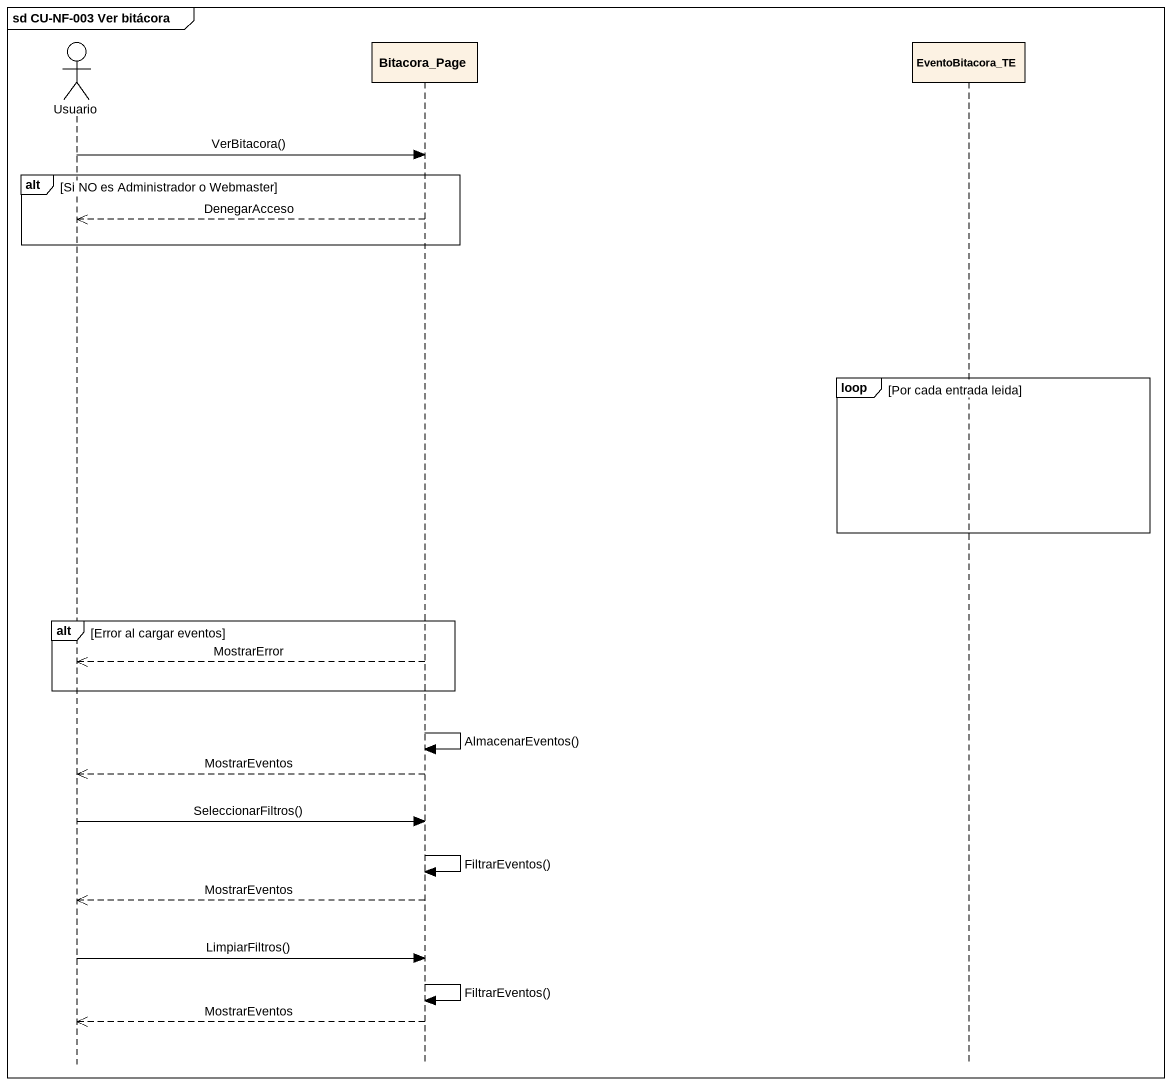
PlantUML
@startuml
mainframe sd CU-NF-003 Ver bitácora
hide footbox
actor Usuario
participant Bitacora_Page
participant EventoBitacora_TE

Usuario -> Bitacora_Page : VerBitacora()
alt Si NO es Administrador o Webmaster
  Bitacora_Page -->> Usuario : DenegarAcceso
end
loop Por cada entrada leida
end
alt Error al cargar eventos
  Bitacora_Page -->> Usuario : MostrarError
end
Bitacora_Page -> Bitacora_Page : AlmacenarEventos()
Bitacora_Page -->> Usuario : MostrarEventos
Usuario -> Bitacora_Page : SeleccionarFiltros()
Bitacora_Page -> Bitacora_Page : FiltrarEventos()
Bitacora_Page -->> Usuario : MostrarEventos
Usuario -> Bitacora_Page : LimpiarFiltros()
Bitacora_Page -> Bitacora_Page : FiltrarEventos()
Bitacora_Page -->> Usuario : MostrarEventos
@enduml
